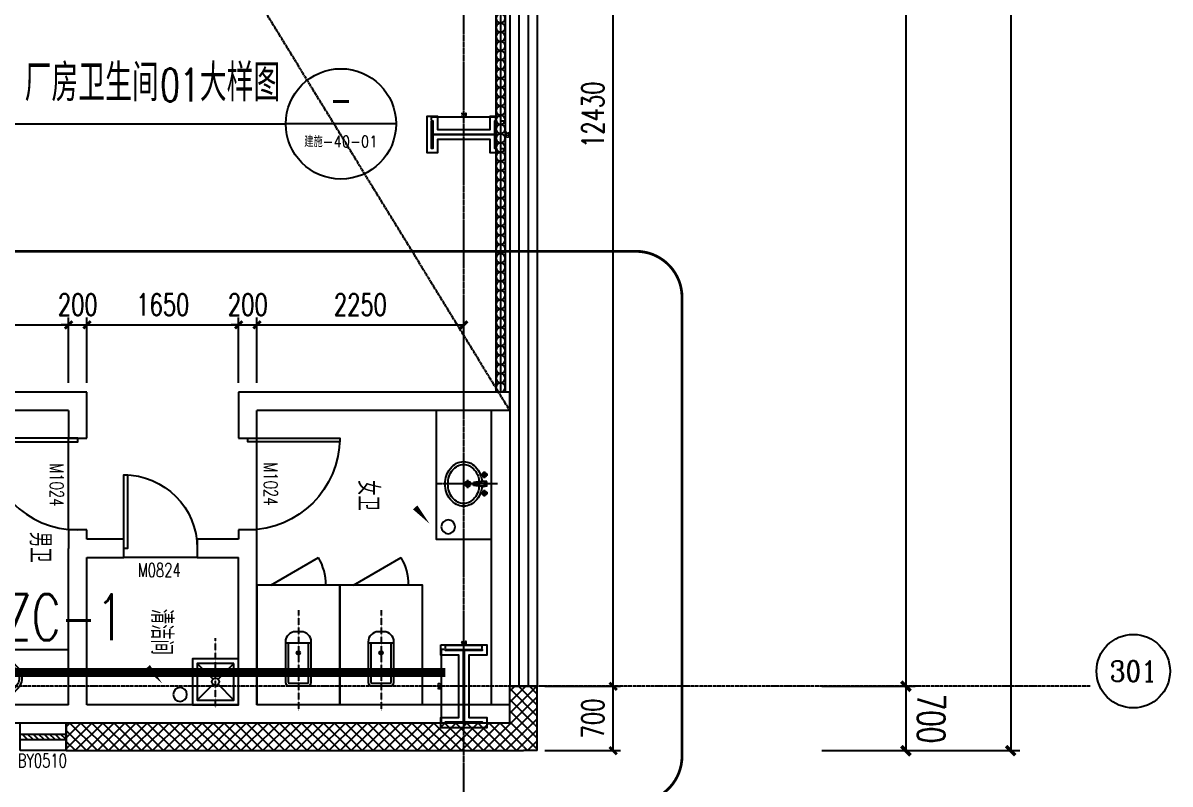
# Model space of a CAD drawing. Extents: x -954573 to 446329, y 489853 to 1226784.
# Drawn here: x -133650 to -121170, y 547857 to 556133 of the extents above; entities that cross this region are included whole.
import ezdxf
from ezdxf.enums import TextEntityAlignment as Align

# ---------------------------------------------------------------- set-up
doc = ezdxf.new("R2010")
doc.units = 0
doc.header["$LTSCALE"] = 10
doc.header["$MEASUREMENT"] = 0
for name, pattern in [('10平面$0$10平面$1$DOTE', [2.42, 2, -0.2, 0.02, -0.2]), ('10平面$0$CENTER', [2, 1.25, -0.25, 0.25, -0.25]), ('10平面$0$DOTE', [2.42, 2, -0.2, 0.02, -0.2]), ('10平面$1$DASH', [0.35, 0.25, -0.1])]:
    doc.linetypes.add(name, pattern=pattern)
doc.layers.get('Defpoints').update_dxf_attribs({"color": 210})
for name, color, linetype in [('10平面$0$10平面$1$A-AXIS-DOTE', 8, '10平面$0$10平面$1$DOTE'), ('10平面$0$A-AXIS-D', 8, 'Continuous'), ('10平面$0$A-AXIS-DOTE', 8, '10平面$0$DOTE'), ('10平面$0$A-AXIS-DP', 8, 'Continuous'), ('10平面$0$A-AXIS-SYMB', 8, 'Continuous'), ('10平面$0$A-HATCH-2', 8, 'Continuous'), ('10平面$0$A-HRAIL', 8, 'Continuous'), ('10平面$0$A-LIN-V', 8, 'Continuous'), ('10平面$0$A-TEXT', 8, 'Continuous'), ('10平面$0$A-WC', 8, 'Continuous'), ('10平面$0$A-WINDOW', 8, 'Continuous'), ('10平面$0$AS-COLN', 8, 'Continuous'), ('10平面$0$AS-WALL', 8, 'Continuous'), ('10平面$0$CURTWALL', 8, 'Continuous'), ('10平面$0$DIM_ELEV', 3, 'Continuous'), ('10平面$0$DIM_SYMB', 8, 'Continuous'), ('10平面$0$PUB_HATCH', 8, 'Continuous'), ('10平面$0$PUB_TEXT', 8, 'Continuous'), ('10平面$0$建-窗', 8, 'Continuous'), ('10平面$0$建-门', 8, 'Continuous'), ('10平面$0$建-门窗编号', 8, 'Continuous'), ('A-LIN-V', 9, 'Continuous')]:
    doc.layers.add(name, color=color, linetype=linetype)
doc.layers.add('10平面$0$THIN', color=7, linetype='Continuous', lineweight=0)
doc.layers.add('10平面$0$柱间支撑', color=6, linetype='10平面$0$CENTER', lineweight=0)
doc.styles.add('10平面$0$_TCH_AXIS', font='COMPLEX', dxfattribs={"bigfont": 'GBCBIG'})
doc.styles.add('10平面$0$_TCH_DIM', font='SIMPLEX', dxfattribs={"bigfont": 'GBCBIG'})
doc.styles.add('10平面$0$_TCH_DIM_T3', font='SIMPLEX', dxfattribs={"width": 0.705882, "bigfont": 'GBCBIG'})
doc.styles.add('10平面$0$_TCH_WINDOW', font='SIMPLEX', dxfattribs={"height": 3.5, "bigfont": 'GBCBIG'})
doc.styles.add('10平面$0$A-DIM_T3', font='SIMPLEX', dxfattribs={"width": 0.705882, "bigfont": 'GBCBIG'})
doc.styles.add('10平面$0$A-WIN-LABEL', font='SIMPLEX', dxfattribs={"bigfont": 'GBCBIG'})
doc.styles.add('10平面$0$TSSD_Rein', font='tj-romans1.shx', dxfattribs={"width": 0.7, "bigfont": 'tj-hztxt.shx'})
doc.dimstyles.new('10平面$0$_TCH_ARCH&&10', dxfattribs={"dimtxt": 29.75, "dimasz": 10, "dimexe": 10, "dimexo": 10, "dimgap": 12.625, "dimtad": 1, "dimdec": 0, "dimzin": 0, "dimdsep": 46, "dimtxsty": '10平面$0$_TCH_DIM_T3', "dimblk": '10平面$0$_ArchTick', "dimcen": 0.09, "dimclrt": 7, "dimazin": 2, "dimtfac": 1, "dimtdec": 0, "dimtix": 1, "dimtmove": 2, "dimatfit": 3, "dimfxl": 0, "dimtolj": 1, "dimtzin": 0, "dimarcsym": 0})
doc.dimstyles.new('10平面$0$_TCH_ARCH&&100', dxfattribs={"dimtxt": 297.5, "dimasz": 100, "dimexe": 100, "dimexo": 100, "dimgap": 126.25, "dimtad": 1, "dimdec": 0, "dimzin": 0, "dimdsep": 46, "dimtxsty": '10平面$0$_TCH_DIM_T3', "dimblk": '10平面$0$_ArchTick', "dimcen": 0.09, "dimclrt": 7, "dimazin": 2, "dimtfac": 1, "dimtdec": 0, "dimtix": 1, "dimtmove": 2, "dimatfit": 3, "dimfxl": 0, "dimtolj": 1, "dimtzin": 0, "dimarcsym": 0})
doc.dimstyles.new('10平面$0$_TCH_ARCH&&80', dxfattribs={"dimtxt": 238, "dimasz": 80, "dimexe": 80, "dimexo": 80, "dimgap": 101, "dimtad": 1, "dimdec": 0, "dimzin": 0, "dimdsep": 46, "dimtxsty": '10平面$0$_TCH_DIM_T3', "dimblk": '10平面$0$_ArchTick', "dimcen": 0.09, "dimclrt": 7, "dimazin": 2, "dimtfac": 1, "dimtdec": 0, "dimtix": 1, "dimtmove": 2, "dimatfit": 3, "dimfxl": 0, "dimtolj": 1, "dimtzin": 0, "dimarcsym": 0})
doc.dimstyles.new('10平面$0$A-DIM&&100', dxfattribs={"dimtxt": 297.5, "dimasz": 100, "dimexe": 100, "dimexo": 100, "dimgap": 126.25, "dimtad": 1, "dimdec": 0, "dimzin": 0, "dimdsep": 46, "dimtxsty": '10平面$0$A-DIM_T3', "dimblk": '10平面$0$_ArchTick', "dimcen": 0.09, "dimclrt": 7, "dimazin": 2, "dimtfac": 1, "dimtdec": 0, "dimtix": 1, "dimtmove": 2, "dimatfit": 3, "dimfxl": 0, "dimtolj": 1, "dimtzin": 0, "dimarcsym": 0})
pattern_1 = [(45, (60, 0), (-60.000061, 60.000061), []), (135, (60, 0), (-60.000061, -60.000061), [])]

# ---------------------------------------------------------------- blocks, each defined once
blk = doc.blocks.new('10平面$0$_ArchTick')
at = {"color": 0, "linetype": 'ByBlock', "const_width": 0.4}
blk.add_lwpolyline([(-0.5, -0.5), (0.5, 0.5)], dxfattribs=at)
blk = doc.blocks.new('*D3008')
at = {"layer": '10平面$0$A-AXIS-D', "color": 0, "lineweight": -2}
for p, q in [((95776, -237950), (96792, -237950)), ((96692, -237950), (96692, -255900)), ((95776, -255900), (96792, -255900))]:
    blk.add_line(p, q, dxfattribs=at)
at = {"layer": 'Defpoints', "color": 0}
for p in [(95676, -237950), (95676, -255900), (96692, -255900)]:
    blk.add_point(p, dxfattribs=at)
at = {"layer": '10平面$0$A-AXIS-D', "color": 0, "lineweight": -2, "xscale": 100, "yscale": 100, "zscale": 100}
for p, rotation in [((96692, -237950), 90), ((96692, -255900), 270)]:
    blk.add_blockref('10平面$0$_ArchTick', p, dxfattribs=dict(at, rotation=rotation))
at = {"layer": '10平面$0$A-AXIS-D', "color": 7, "insert": (96967, -246925), "char_height": 297.5, "attachment_point": 5, "rotation": 270, "style": '10平面$0$A-DIM_T3'}
blk.add_mtext('\\A1;17950', dxfattribs=at)
blk = doc.blocks.new('*D3009')
at = {"layer": '10平面$0$A-AXIS-D', "color": 0, "lineweight": -2}
for p, q in [((95776, -255900), (96792, -255900)), ((96692, -255900), (96692, -256600)), ((95776, -256600), (96792, -256600))]:
    blk.add_line(p, q, dxfattribs=at)
at = {"layer": 'Defpoints', "color": 0}
for p in [(95676, -255900), (95676, -256600), (96692, -256600)]:
    blk.add_point(p, dxfattribs=at)
at = {"layer": '10平面$0$A-AXIS-D', "color": 0, "lineweight": -2, "xscale": 100, "yscale": 100, "zscale": 100}
for p, rotation in [((96692, -255900), 90), ((96692, -256600), 270)]:
    blk.add_blockref('10平面$0$_ArchTick', p, dxfattribs=dict(at, rotation=rotation))
at = {"layer": '10平面$0$A-AXIS-D', "color": 7, "insert": (96967, -256250), "char_height": 297.5, "attachment_point": 5, "rotation": 270, "style": '10平面$0$A-DIM_T3'}
blk.add_mtext('\\A1;700', dxfattribs=at)
blk = doc.blocks.new('*D3084')
at = {"layer": '10平面$0$A-AXIS-D', "color": 0, "lineweight": -2}
for p, q in [((96036, -183400), (97932, -183400)), ((97832, -183400), (97832, -256600)), ((96036, -256600), (97932, -256600))]:
    blk.add_line(p, q, dxfattribs=at)
at = {"layer": 'Defpoints', "color": 0}
for p in [(95936, -183400), (95936, -256600), (97832, -256600)]:
    blk.add_point(p, dxfattribs=at)
at = {"layer": '10平面$0$A-AXIS-D', "color": 0, "lineweight": -2, "xscale": 100, "yscale": 100, "zscale": 100}
for p, rotation in [((97832, -183400), 90), ((97832, -256600), 270)]:
    blk.add_blockref('10平面$0$_ArchTick', p, dxfattribs=dict(at, rotation=rotation))
at = {"layer": '10平面$0$A-AXIS-D', "color": 7, "insert": (98107, -220000), "char_height": 297.5, "attachment_point": 5, "rotation": 270, "style": '10平面$0$_TCH_DIM_T3'}
blk.add_mtext('\\A1;73200', dxfattribs=at)
blk = doc.blocks.new('10平面$0$清洁间')
at = {"layer": '10平面$0$A-AXIS-DOTE', "linetype": '10平面$1$DASH'}
blk.add_lwpolyline([(2044571, 1694020), (2045331, 1694020)], dxfattribs=at)
at = {"layer": '10平面$0$A-WC'}
for points in [[(2045106, 1693770), (2045106, 1694270), (2044606, 1694270), (2044606, 1693770)], [(2045056, 1693820), (2045056, 1694220), (2044656, 1694220), (2044656, 1693820)]]:
    blk.add_lwpolyline(points, close=True, dxfattribs=at)
for points in [[(2044828, 1694048), (2044656, 1694220)], [(2044884, 1694048), (2045056, 1694220)], [(2044656, 1693820), (2044828, 1693991)], [(2045056, 1693820), (2044884, 1693991)]]:
    blk.add_lwpolyline(points, dxfattribs=at)
blk.add_circle((2044856, 1694020), 40, dxfattribs=at)
blk = doc.blocks.new('10平面$0$厕卫')
at = {"layer": '10平面$0$A-AXIS-DOTE', "linetype": '10平面$1$DASH'}
blk.add_line((50, -823), (50, 272), dxfattribs=at)
at = {"layer": '10平面$0$A-WC'}
for p, q in [((-60, -40), (-60, -470)), ((150, -30), (-50, -30)), ((160, -470), (160, -40)), ((190, -470), (-90, -470)), ((350, -1097), (-170, -1397))]:
    blk.add_line(p, q, dxfattribs=at)
blk.add_lwpolyline([(-400, 203), (-400, -1097), (500, -1097), (500, 203)], close=True, dxfattribs=at)
blk.add_lwpolyline([(190, -40, 0.414214), (150, 0), (-50, 0, 0.414214), (-90, -40), (-90, -480, 0.414214), (20, -590), (80, -590, 0.414214), (190, -480)], format="xyb", close=True, dxfattribs=at)
blk.add_circle((50, -359), 20, dxfattribs=at)
for centre, radius, start, end in [((-50, -40), 10, 90, 180), ((150, -40), 10, 0, 90), ((350, -1097), 600, 180, 209.9999)]:
    blk.add_arc(centre, radius, start, end, dxfattribs=at)
for p in [(50, 0), (50, -359)]:
    blk.add_point(p, dxfattribs=at)
blk = doc.blocks.new('10平面$0$$lvtry$00000224')
at = {"color": 0}
for p, q in [((-363, 0), (-363, -300)), ((-338, 0), (-363, 0)), ((-338, 0), (-338, -300)), ((337, 0), (337, -300)), ((362, 0), (337, 0)), ((362, 0), (362, -300)), ((-338, -300), (-363, -300)), ((362, -300), (337, -300))]:
    blk.add_line(p, q, dxfattribs=at)
at = {"color": 0, "elevation": 0}
blk.add_lwpolyline([(-205, -131), (-205, 0), (205, 0), (205, -131, 0.268068), (51, -263, -0.317765), (0, -300, -0.317765), (-51, -263, 0.268068)], format="xyb", close=True, dxfattribs=at)
at = {"color": 0}
blk.add_circle((0, -182, 0), 20, dxfattribs=at)
for centre, radius, start, end in [((-152, -115, 0), 10, 114.1084, 248.1394), ((5, -466, 0), 395, 66.6675, 114.1084), ((-243, -341, 0), 233, 19.2639, 68.1394), ((243, -341, 0), 233, 110.4941, 160.7361), ((158, -113, 0), 10, 290.4941, 66.6675), ((0, -256, 0), 24, 199.2639, 269.4998), ((0, -256, 0), 24, 270.5002, 340.7361)]:
    blk.add_arc(centre, radius, start, end, dxfattribs=at)
blk.add_point((0, -182, 0), dxfattribs=at)
at = {"layer": '10平面$0$A-AXIS-DOTE'}
blk.add_lwpolyline([(0, 153), (0, -367)], dxfattribs=at)
blk = doc.blocks.new('10平面$0$小便器')
at = {"layer": '10平面$0$A-WC', "xscale": -1, "rotation": 89.99999999999999}
blk.add_blockref('10平面$0$$lvtry$00000224', (2044606, 1695654), dxfattribs=at)
blk = doc.blocks.new('10平面$0$45345')
at = {"layer": '10平面$0$A-WC'}
h = blk.add_hatch(dxfattribs=at)
h.set_pattern_fill('ANSI31', color=256, scale=10)
h.set_pattern_definition([(30, (40598742844.535, 3385776346.45), (-7.9375, 13.74815), [])])
edge = h.paths.add_edge_path()
edge.add_arc((40598742441.347763, 3385774511.717568), 50, 0, 360)
blk.add_circle((40598742441.347763, 3385774511.717568), 50, dxfattribs=at)
blk = doc.blocks.new('10平面$0$343243')
at = {"layer": '10平面$0$10平面$1$A-AXIS-DOTE'}
blk.add_lwpolyline([(-137039, 783550), (-137039, 784210)], dxfattribs=at)
at = {"layer": '10平面$0$A-WC'}
for p, q in [((-137084, 783875), (-136994, 783875)), ((-137039, 783830), (-137039, 783920)), ((-137071, 783707), (-137056, 783814)), ((-137064, 783668), (-137056, 783814)), ((-137056, 783814), (-137022, 783814)), ((-137056, 783804), (-137022, 783804)), ((-137014, 783668), (-137022, 783814)), ((-137008, 783707), (-137022, 783814)), ((-137176, 783694), (-137103, 783694)), ((-137139, 783657), (-137139, 783731)), ((-137064, 783668), (-137071, 783707)), ((-137064, 783668), (-137014, 783668)), ((-137063, 783687), (-137015, 783687)), ((-137014, 783668), (-137008, 783707)), ((-136976, 783694), (-136903, 783694)), ((-136939, 783657), (-136939, 783731))]:
    blk.add_line(p, q, dxfattribs=at)
for points in [[(-137069, 783721, -0.055034), (-137132, 783735, -0.088849), (-137208, 783776, -0.104988), (-137263, 783843, -0.12017), (-137282, 783920, -0.12017), (-137263, 783997, -0.104988), (-137208, 784064, -0.088849), (-137132, 784105, -0.080052), (-137039, 784120, -0.080052)], [(-137039, 784120, -0.080052), (-136946, 784105, -0.088849), (-136870, 784064, -0.104988), (-136815, 783997, -0.12017), (-136796, 783920, -0.12017), (-136815, 783843, -0.104988), (-136870, 783776, -0.088849), (-136946, 783735, -0.055034), (-137010, 783721, -0.080052)], [(-137065, 783751, -0.056066), (-137123, 783763, -0.088849), (-137190, 783800, -0.104988), (-137237, 783857, -0.12017), (-137252, 783920, -0.12017), (-137237, 783983, -0.104988), (-137190, 784040, -0.088849), (-137123, 784077, -0.080052), (-137039, 784090, -0.080052)], [(-137039, 784090, -0.080052), (-136956, 784077, -0.088849), (-136889, 784040, -0.104988), (-136842, 783983, -0.12017), (-136826, 783920, -0.12017), (-136842, 783857, -0.104988), (-136889, 783800, -0.088849), (-136956, 783763, -0.056066), (-137014, 783751, -0.080052)]]:
    blk.add_lwpolyline(points, format="xyb", dxfattribs=at)
for centre, radius in [((-137039, 783875), 30), ((-137039, 783875), 20), ((-137139, 783694), 25), ((-137139, 783694), 15), ((-136939, 783694), 25), ((-136939, 783694), 15)]:
    blk.add_circle(centre, radius, dxfattribs=at)
for centre, start, end in [((-137040, 783695), 80.5252, 279.4748), ((-137038, 783695), 260.5252, 99.4748)]:
    blk.add_arc(centre, 7.19, start, end, dxfattribs=at)
blk = doc.blocks.new('*U3202')
at = {"color": 0}
blk.add_lwpolyline([(500, 0), (500, 1000), (460, 1000), (460, 0)], close=True, dxfattribs=at)
blk.add_arc((500, 0), 1000, 90, 180, dxfattribs=at)
blk = doc.blocks.new('*U3201')
at = {"color": 0, "xscale": 0.001, "yscale": 0.001, "zscale": 0.001}
blk.add_blockref('*U3202', (0, 0), dxfattribs=at)
blk = doc.blocks.new('*U3204')
at = {"color": 0}
blk.add_lwpolyline([(400, 0), (400, 800), (360, 800), (360, 0)], close=True, dxfattribs=at)
blk.add_arc((400, 0), 800, 90, 180, dxfattribs=at)
blk = doc.blocks.new('*U3203')
at = {"color": 0, "xscale": 0.00125, "yscale": 0.00125, "zscale": 0.00125}
blk.add_blockref('*U3204', (0, 0), dxfattribs=at)
blk = doc.blocks.new('10平面$0$G$CA7A27C8F')
at = {"layer": '10平面$0$A-AXIS-DOTE'}
blk.add_lwpolyline([(2222, -4363), (1702, -4363)], dxfattribs=at)
at = {"layer": '10平面$0$A-AXIS-SYMB'}
for points in [[(-426, 1047, 0, 0, 0), (104, 1517, 0, 64, 0), (-76, 1358, 0, 0, 0)], [(1310, -1863, 0, 0, 0), (1840, -1393, 0, 64, 0), (1660, -1552, 0, 0, 0)], [(364, -3083, 0, 0, 0), (980, -3473, 0, 64, 0), (777, -3344, 0, 0, 0)]]:
    blk.add_lwpolyline(points, format="xyseb", dxfattribs=at)
at = {"layer": '10平面$0$A-LIN-V'}
blk.add_line((2070, 2187), (-1130, 2187), dxfattribs=at)
at = {"layer": '10平面$0$A-WC'}
for p, q in [((1470, -3913), (1470, -2413)), ((2070, -4700), (1770, -4700)), ((1770, -4700), (1770, -4725)), ((2070, -4725), (1770, -4725)), ((2070, -4700), (2070, -4725))]:
    blk.add_line(p, q, dxfattribs=at)
blk.add_lwpolyline([(-1130, 1587), (270, 1587), (270, 2187), (270, 2187)], dxfattribs=at)
at = {"layer": '10平面$0$A-WC', "elevation": 0}
blk.add_lwpolyline([(1939, -4568), (2070, -4568), (2070, -4158), (1939, -4158, -0.268068), (1806, -4312, 0.317765), (1770, -4363, 0.317765), (1806, -4414, -0.268068)], format="xyb", close=True, dxfattribs=at)
at = {"layer": '10平面$0$A-WC'}
blk.add_circle((1888, -4363, 0), 20, dxfattribs=at)
for centre, radius, start, end in [((1729, -4120, 0), 233, 289.2639, 339.5059), ((1957, -4205, 0), 10, 23.3325, 159.5059), ((1603, -4358, 0), 395, 335.8916, 23.3325), ((1814, -4363, 0), 24, 109.2639, 179.4998), ((1814, -4363, 0), 24, 180.5002, 250.7361), ((1729, -4606, 0), 233, 21.8606, 70.7361), ((1955, -4515, 0), 10, 201.8606, 335.8916)]:
    blk.add_arc(centre, radius, start, end, dxfattribs=at)
blk.add_point((1888, -4363, 0), dxfattribs=at)
at = {"layer": '10平面$0$AS-WALL'}
for p, q in [((-1330, 2387), (-1330, -563)), ((-1130, 2387), (-1330, 2387)), ((-1130, 2387), (-1130, -363)), ((2070, 2387), (2070, -363)), ((2270, 2387), (2070, 2387)), ((2270, 2387), (2270, -463)), ((-830, -363), (-1130, -363)), ((-830, -563), (-830, -363)), ((370, -363), (170, -363)), ((170, -363), (170, -563)), ((2070, -363), (370, -363)), ((2270, -463), (2270, -2313)), ((-1330, -563), (-830, -563)), ((170, -563), (270, -563)), ((270, -563), (270, -1013)), ((470, -1013), (470, -563)), ((2070, -563), (470, -563)), ((2070, -563), (2070, -2213)), ((270, -1013), (470, -1013)), ((470, -1813), (270, -1813)), ((270, -1813), (270, -2213)), ((470, -2213), (470, -1813)), ((-1330, -2213), (-1330, -3963)), ((-830, -2213), (-1330, -2213)), ((-830, -2413), (-830, -2213)), ((270, -2213), (170, -2213)), ((170, -2213), (170, -2413)), ((2070, -2213), (470, -2213)), ((2270, -2313), (2270, -3963)), ((-1130, -2413), (-1130, -3913)), ((-1130, -2413), (-830, -2413)), ((170, -2413), (370, -2413)), ((2070, -2413), (370, -2413)), ((2070, -2413), (2070, -3913)), ((-1330, -3963), (-1330, -7213)), ((370, -3913), (-1130, -3913)), ((370, -4013), (370, -3913)), ((2070, -3913), (1470, -3913)), ((1470, -4013), (1470, -3913)), ((2270, -3963), (2270, -7213)), ((370, -4013), (-1130, -4013)), ((-1130, -4013), (-1130, -7013)), ((2070, -4013), (1470, -4013)), ((2070, -4013), (2070, -7013)), ((2070, -7013), (-1130, -7013)), ((2270, -7213), (-1330, -7213))]:
    blk.add_line(p, q, dxfattribs=at)
at = {"layer": '10平面$0$建-门'}
for p, q in [((170, -363), (-830, -363)), ((470, -1013), (470, -1813)), ((170, -2413), (-830, -2413))]:
    blk.add_line(p, q, dxfattribs=at)
for name, p, rotation in [('10平面$0$厕卫', (1866, 1037), 270), ('10平面$0$厕卫', (1866, 137), 270), ('10平面$0$厕卫', (-928, -4513), 90), ('10平面$0$小便器', (2046676, 1690591), 180), ('10平面$0$厕卫', (-928, -5413), 90), ('10平面$0$小便器', (2046676, 1689891), 180), ('10平面$0$厕卫', (-928, -6313), 90), ('10平面$0$小便器', (2046676, 1689191), 180)]:
    blk.add_blockref(name, p, dxfattribs=dict(rotation=rotation))
at = {"layer": '10平面$0$A-HRAIL', "rotation": 180}
blk.add_blockref('10平面$0$清洁间', (2046676, 1693207), dxfattribs=at)
at = {"layer": '10平面$0$A-LIN-V', "xscale": -1.5, "yscale": 1.5, "zscale": 1.5}
for p in [(60898113797, -5078660050), (60898115621, -5078662967), (60898115232, -5078665548)]:
    blk.add_blockref('10平面$0$45345', p, dxfattribs=at)
at = {"layer": '10平面$0$A-WINDOW'}
for p, rotation in [((-137370, 785805), 180), ((785700, 133876), 90)]:
    blk.add_blockref('10平面$0$343243', p, dxfattribs=dict(at, rotation=rotation))
at = {"layer": '10平面$0$建-门'}
ref = blk.add_blockref('*U3201', (-330, -463), dxfattribs=dict(at, xscale=1000, yscale=-1000, zscale=199.9999999999999, rotation=180.0000000000208))
ref.add_attrib('A', 'M1024', (-564, -287), dxfattribs={"layer": '10平面$0$建-门窗编号', "height": 148.8, "style": '10平面$0$A-WIN-LABEL', "width": 0.705882})
ref = blk.add_blockref('*U3203', (370, -1413), dxfattribs=dict(at, xscale=800, yscale=-800, zscale=199.9999999999998, rotation=270))
ref.add_attrib('A', 'M0824', (681, -1660), dxfattribs={"layer": '10平面$0$建-门窗编号', "height": 148.8, "rotation": 90, "style": '10平面$0$A-WIN-LABEL', "width": 0.705882})
ref = blk.add_blockref('*U3201', (-330, -2313), dxfattribs=dict(at, xscale=1000, yscale=1000, zscale=200, rotation=180.0000000000208))
ref.add_attrib('A', 'M1024', (-554, -2617), dxfattribs={"layer": '10平面$0$建-门窗编号', "height": 148.8, "style": '10平面$0$A-WIN-LABEL', "width": 0.705882})
at = {"layer": '10平面$0$A-TEXT', "style": '10平面$0$_TCH_WINDOW'}
for s, p in [('女卫', (-372, 733)), ('清洁间', (1028, -1515)), ('男卫', (191, -2836))]:
    blk.add_text(s, height=231.5, dxfattribs=at).set_placement(p)
blk = doc.blocks.new('*D3408')
at = {"layer": '10平面$0$A-AXIS-DP', "color": 0, "lineweight": -2}
for p, q in [((-165054, 621030), (-165054, 621079)), ((-165054, 621069), (-164654, 621069)), ((-164654, 621030), (-164654, 621079))]:
    blk.add_line(p, q, dxfattribs=at)
at = {"layer": 'Defpoints', "color": 0}
for p in [(-165054, 621020), (-164654, 621069), (-164654, 621020)]:
    blk.add_point(p, dxfattribs=at)
at = {"layer": '10平面$0$A-AXIS-DP', "color": 0, "lineweight": -2, "xscale": 10, "yscale": 10, "zscale": 10, "rotation": 180}
blk.add_blockref('10平面$0$_ArchTick', (-165054, 621069), dxfattribs=at)
at = {"layer": '10平面$0$A-AXIS-DP', "color": 0, "lineweight": -2, "xscale": 10, "yscale": 10, "zscale": 10}
blk.add_blockref('10平面$0$_ArchTick', (-164654, 621069), dxfattribs=at)
at = {"layer": '10平面$0$A-AXIS-DP', "color": 7, "insert": (-164854, 621096), "char_height": 29.8, "attachment_point": 5, "style": '10平面$0$_TCH_DIM_T3'}
blk.add_mtext('\\A1;400', dxfattribs=at)
blk = doc.blocks.new('*D3409')
at = {"layer": '10平面$0$A-AXIS-DP', "color": 0, "lineweight": -2}
for p, q in [((-165064, 621020), (-165105, 621020)), ((-165095, 620220), (-165095, 621020)), ((-165064, 620220), (-165105, 620220))]:
    blk.add_line(p, q, dxfattribs=at)
at = {"layer": 'Defpoints', "color": 0}
for p in [(-165095, 621020), (-165054, 621020), (-165054, 620220)]:
    blk.add_point(p, dxfattribs=at)
at = {"layer": '10平面$0$A-AXIS-DP', "color": 0, "lineweight": -2, "xscale": 10, "yscale": 10, "zscale": 10}
for p, rotation in [((-165095, 621020), 90), ((-165095, 620220), 270)]:
    blk.add_blockref('10平面$0$_ArchTick', p, dxfattribs=dict(at, rotation=rotation))
at = {"layer": '10平面$0$A-AXIS-DP', "color": 7, "insert": (-165123, 620620), "char_height": 29.8, "attachment_point": 5, "rotation": 90, "style": '10平面$0$_TCH_DIM_T3'}
blk.add_mtext('\\A1;800', dxfattribs=at)
blk = doc.blocks.new('*D3404')
at = {"layer": '10平面$0$A-AXIS-DP', "color": 0, "lineweight": -2}
for p, q in [((-195790, 766880), (-195790, 766929)), ((-195790, 766919), (-195490, 766919)), ((-195490, 766880), (-195490, 766929))]:
    blk.add_line(p, q, dxfattribs=at)
at = {"layer": 'Defpoints', "color": 0}
for p in [(-195490, 766919), (-195790, 766870), (-195490, 766870)]:
    blk.add_point(p, dxfattribs=at)
at = {"layer": '10平面$0$A-AXIS-DP', "color": 0, "lineweight": -2, "xscale": 10, "yscale": 10, "zscale": 10, "rotation": 180}
blk.add_blockref('10平面$0$_ArchTick', (-195790, 766919), dxfattribs=at)
at = {"layer": '10平面$0$A-AXIS-DP', "color": 0, "lineweight": -2, "xscale": 10, "yscale": 10, "zscale": 10}
blk.add_blockref('10平面$0$_ArchTick', (-195490, 766919), dxfattribs=at)
at = {"layer": '10平面$0$A-AXIS-DP', "color": 7, "insert": (-195640, 766946), "char_height": 29.8, "attachment_point": 5, "style": '10平面$0$_TCH_DIM_T3'}
blk.add_mtext('\\A1;300', dxfattribs=at)
blk = doc.blocks.new('*D3405')
at = {"layer": '10平面$0$A-AXIS-DP', "color": 0, "lineweight": -2}
for p, q in [((-195800, 766820), (-195841, 766820)), ((-195831, 766120), (-195831, 766820)), ((-195800, 766120), (-195841, 766120))]:
    blk.add_line(p, q, dxfattribs=at)
at = {"layer": 'Defpoints', "color": 0}
for p in [(-195831, 766820), (-195790, 766820), (-195790, 766120)]:
    blk.add_point(p, dxfattribs=at)
at = {"layer": '10平面$0$A-AXIS-DP', "color": 0, "lineweight": -2, "xscale": 10, "yscale": 10, "zscale": 10}
for p, rotation in [((-195831, 766820), 90), ((-195831, 766120), 270)]:
    blk.add_blockref('10平面$0$_ArchTick', p, dxfattribs=dict(at, rotation=rotation))
at = {"layer": '10平面$0$A-AXIS-DP', "color": 7, "insert": (-195859, 766470), "char_height": 29.8, "attachment_point": 5, "rotation": 90, "style": '10平面$0$_TCH_DIM_T3'}
blk.add_mtext('\\A1;700', dxfattribs=at)
blk = doc.blocks.new('10平面$0$3132')
at = {"layer": '10平面$0$A-AXIS-SYMB'}
for p in [(-134367, 555036), (-129591, 555036)]:
    blk.add_line(p, (-130791, 555036), dxfattribs=at)
blk.add_circle((-130191, 555036), 600, dxfattribs=at)
at = {"layer": '10平面$0$DIM_ELEV', "linetype": '10平面$1$DASH', "const_width": 30}
blk.add_lwpolyline([(-138910, 553650), (-126980, 553650, -0.414214), (-126480, 553150), (-126480, 548160, -0.414214), (-126980, 547660), (-138910, 547660, -0.414214), (-139410, 548160), (-139410, 553150, -0.414214)], format="xyb", close=True, dxfattribs=at)
at = {"layer": '10平面$0$PUB_TEXT', "style": '10平面$0$_TCH_DIM'}
for s, p in [('厂房卫生间', (-133632, 555281)), ('大样图', (-131726, 555281))]:
    blk.add_text(s, height=405.1, dxfattribs=at).set_placement(p)
at = {"layer": '10平面$0$PUB_TEXT', "style": '10平面$0$_TCH_DIM', "width": 0.705882}
blk.add_text('01', height=357, dxfattribs=at).set_placement((-132158, 555281))
at = {"layer": '10平面$0$PUB_TEXT', "style": '10平面$0$_TCH_DIM'}
for s, height, width, p, p2 in [('-', 365, 0.777778, (-130313, 555124), (-130069, 555124)), ('建施-40-01', 120.6, 0.940298, (-130590, 554784), (-129793, 554784))]:
    blk.add_text(s, height=height, dxfattribs=dict(at, width=width)).set_placement(p, p2, align=Align.FIT)
blk = doc.blocks.new('10平面$0$23124232432')
at = {"layer": '10平面$0$柱间支撑', "const_width": 100}
blk.add_lwpolyline([(-129054, 549070), (-137654, 549070)], dxfattribs=at)
at = {"layer": '10平面$0$THIN', "style": '10平面$0$TSSD_Rein', "width": 0.7}
blk.add_text('SZC-1', height=500, dxfattribs=at).set_placement((-133354, 549270), align=Align.BOTTOM_CENTER)
blk = doc.blocks.new('10平面$0$99平面图例外参$0$$LinePat$圆环')
for points in [[(0, 150), (300, 150)], [(0, 0), (300, 0)], [(0, -150), (300, -150)]]:
    blk.add_lwpolyline(points)
at = {"color": 0}
blk.add_circle((150, 0), 150, dxfattribs=at)
blk = doc.blocks.new('10平面$0$34242343243')
at = {"layer": '10平面$0$A-HRAIL', "xscale": -0.3344569287663073, "yscale": 0.3333333333333333, "zscale": 0.3333333333333333, "rotation": 89.99999999999982}
for p in [(-128454, 556234), (-128454, 556133), (-128454, 556033), (-128454, 555933), (-128454, 555832), (-128454, 555732), (-128454, 555632), (-128454, 555531), (-128454, 555431), (-128454, 555331), (-128454, 555230), (-128454, 555130), (-128454, 555030), (-128454, 554929), (-128454, 554829), (-128454, 554729), (-128454, 554628), (-128454, 554528), (-128454, 554428), (-128454, 554327), (-128454, 554227), (-128454, 554127), (-128454, 554026), (-128454, 553926), (-128454, 553826), (-128454, 553725), (-128454, 553625), (-128454, 553525), (-128454, 553424), (-128454, 553324), (-128454, 553224), (-128454, 553123), (-128454, 553023), (-128454, 552923), (-128454, 552822), (-128454, 552722), (-128454, 552622), (-128454, 552521), (-128454, 552421), (-128454, 552321), (-128454, 552220)]:
    blk.add_blockref('10平面$0$99平面图例外参$0$$LinePat$圆环', p, dxfattribs=at)
blk = doc.blocks.new('*D3696')
at = {"layer": '10平面$0$A-AXIS-DP', "color": 0, "lineweight": -2}
for p, q in [((-137854, 552220), (-137854, 552930)), ((-133154, 552220), (-133154, 552930)), ((-137854, 552850), (-133154, 552850))]:
    blk.add_line(p, q, dxfattribs=at)
at = {"layer": 'Defpoints', "color": 0}
for p in [(-133154, 552850), (-137854, 552140), (-133154, 552140)]:
    blk.add_point(p, dxfattribs=at)
at = {"layer": '10平面$0$A-AXIS-DP', "color": 0, "lineweight": -2, "xscale": 80, "yscale": 80, "zscale": 80, "rotation": 180}
blk.add_blockref('10平面$0$_ArchTick', (-137854, 552850), dxfattribs=at)
at = {"layer": '10平面$0$A-AXIS-DP', "color": 0, "lineweight": -2, "xscale": 80, "yscale": 80, "zscale": 80}
blk.add_blockref('10平面$0$_ArchTick', (-133154, 552850), dxfattribs=at)
at = {"layer": '10平面$0$A-AXIS-DP', "color": 7, "insert": (-135504, 553070), "char_height": 238, "attachment_point": 5, "style": '10平面$0$_TCH_DIM_T3'}
blk.add_mtext('\\A1;4700', dxfattribs=at)
blk = doc.blocks.new('*D3697')
at = {"layer": '10平面$0$A-AXIS-DP', "color": 0, "lineweight": -2}
for p, q in [((-133154, 552220), (-133154, 552930)), ((-132954, 552220), (-132954, 552930)), ((-133154, 552850), (-133234, 552850)), ((-133154, 552850), (-132954, 552850)), ((-132954, 552850), (-132874, 552850))]:
    blk.add_line(p, q, dxfattribs=at)
at = {"layer": 'Defpoints', "color": 0}
for p in [(-132954, 552850), (-133154, 552140), (-132954, 552140)]:
    blk.add_point(p, dxfattribs=at)
at = {"layer": '10平面$0$A-AXIS-DP', "color": 0, "lineweight": -2, "xscale": 80, "yscale": 80, "zscale": 80}
blk.add_blockref('10平面$0$_ArchTick', (-133154, 552850), dxfattribs=at)
at = {"layer": '10平面$0$A-AXIS-DP', "color": 0, "lineweight": -2, "xscale": 80, "yscale": 80, "zscale": 80, "rotation": 180}
blk.add_blockref('10平面$0$_ArchTick', (-132954, 552850), dxfattribs=at)
at = {"layer": '10平面$0$A-AXIS-DP', "color": 7, "insert": (-133054, 553070), "char_height": 238, "attachment_point": 5, "style": '10平面$0$_TCH_DIM_T3'}
blk.add_mtext('\\A1;200', dxfattribs=at)
blk = doc.blocks.new('*D3698')
at = {"layer": '10平面$0$A-AXIS-DP', "color": 0, "lineweight": -2}
for p, q in [((-132954, 552220), (-132954, 552930)), ((-131304, 552220), (-131304, 552930)), ((-132954, 552850), (-131304, 552850))]:
    blk.add_line(p, q, dxfattribs=at)
at = {"layer": 'Defpoints', "color": 0}
for p in [(-131304, 552850), (-132954, 552140), (-131304, 552140)]:
    blk.add_point(p, dxfattribs=at)
at = {"layer": '10平面$0$A-AXIS-DP', "color": 0, "lineweight": -2, "xscale": 80, "yscale": 80, "zscale": 80, "rotation": 180}
blk.add_blockref('10平面$0$_ArchTick', (-132954, 552850), dxfattribs=at)
at = {"layer": '10平面$0$A-AXIS-DP', "color": 0, "lineweight": -2, "xscale": 80, "yscale": 80, "zscale": 80}
blk.add_blockref('10平面$0$_ArchTick', (-131304, 552850), dxfattribs=at)
at = {"layer": '10平面$0$A-AXIS-DP', "color": 7, "insert": (-132129, 553070), "char_height": 238, "attachment_point": 5, "style": '10平面$0$_TCH_DIM_T3'}
blk.add_mtext('\\A1;1650', dxfattribs=at)
blk = doc.blocks.new('*D3699')
at = {"layer": '10平面$0$A-AXIS-DP', "color": 0, "lineweight": -2}
for p, q in [((-131304, 552220), (-131304, 552930)), ((-131104, 552220), (-131104, 552930)), ((-131304, 552850), (-131384, 552850)), ((-131304, 552850), (-131104, 552850)), ((-131104, 552850), (-131024, 552850))]:
    blk.add_line(p, q, dxfattribs=at)
at = {"layer": 'Defpoints', "color": 0}
for p in [(-131104, 552850), (-131304, 552140), (-131104, 552140)]:
    blk.add_point(p, dxfattribs=at)
at = {"layer": '10平面$0$A-AXIS-DP', "color": 0, "lineweight": -2, "xscale": 80, "yscale": 80, "zscale": 80}
blk.add_blockref('10平面$0$_ArchTick', (-131304, 552850), dxfattribs=at)
at = {"layer": '10平面$0$A-AXIS-DP', "color": 0, "lineweight": -2, "xscale": 80, "yscale": 80, "zscale": 80, "rotation": 180}
blk.add_blockref('10平面$0$_ArchTick', (-131104, 552850), dxfattribs=at)
at = {"layer": '10平面$0$A-AXIS-DP', "color": 7, "insert": (-131204, 553070), "char_height": 238, "attachment_point": 5, "style": '10平面$0$_TCH_DIM_T3'}
blk.add_mtext('\\A1;200', dxfattribs=at)
blk = doc.blocks.new('*D3700')
at = {"layer": '10平面$0$A-AXIS-DP', "color": 0, "lineweight": -2}
for p, q in [((-131104, 552220), (-131104, 552930)), ((-128854, 552220), (-128854, 552930)), ((-131104, 552850), (-128854, 552850))]:
    blk.add_line(p, q, dxfattribs=at)
at = {"layer": 'Defpoints', "color": 0}
for p in [(-128854, 552850), (-131104, 552140), (-128854, 552140)]:
    blk.add_point(p, dxfattribs=at)
at = {"layer": '10平面$0$A-AXIS-DP', "color": 0, "lineweight": -2, "xscale": 80, "yscale": 80, "zscale": 80, "rotation": 180}
blk.add_blockref('10平面$0$_ArchTick', (-131104, 552850), dxfattribs=at)
at = {"layer": '10平面$0$A-AXIS-DP', "color": 0, "lineweight": -2, "xscale": 80, "yscale": 80, "zscale": 80}
blk.add_blockref('10平面$0$_ArchTick', (-128854, 552850), dxfattribs=at)
at = {"layer": '10平面$0$A-AXIS-DP', "color": 7, "insert": (-129979, 553070), "char_height": 238, "attachment_point": 5, "style": '10平面$0$_TCH_DIM_T3'}
blk.add_mtext('\\A1;2250', dxfattribs=at)
blk = doc.blocks.new('*D3800')
at = {"layer": '10平面$0$A-AXIS-DP', "color": 0, "lineweight": -2}
for p, q in [((-127974, 548920), (-127150, 548920)), ((-127230, 548220), (-127230, 548920)), ((-127974, 548220), (-127150, 548220))]:
    blk.add_line(p, q, dxfattribs=at)
at = {"layer": 'Defpoints', "color": 0}
for p in [(-128054, 548920), (-127230, 548920), (-128054, 548220)]:
    blk.add_point(p, dxfattribs=at)
at = {"layer": '10平面$0$A-AXIS-DP', "color": 0, "lineweight": -2, "xscale": 80, "yscale": 80, "zscale": 80}
for p, rotation in [((-127230, 548920), 90), ((-127230, 548220), 270)]:
    blk.add_blockref('10平面$0$_ArchTick', p, dxfattribs=dict(at, rotation=rotation))
at = {"layer": '10平面$0$A-AXIS-DP', "color": 7, "insert": (-127450, 548570), "char_height": 238, "attachment_point": 5, "rotation": 90, "style": '10平面$0$_TCH_DIM_T3'}
blk.add_mtext('\\A1;700', dxfattribs=at)
blk = doc.blocks.new('*D3801')
at = {"layer": '10平面$0$A-AXIS-DP', "color": 0, "lineweight": -2}
for p, q in [((-127974, 561350), (-127150, 561350)), ((-127230, 548920), (-127230, 561350)), ((-127974, 548920), (-127150, 548920))]:
    blk.add_line(p, q, dxfattribs=at)
at = {"layer": 'Defpoints', "color": 0}
for p in [(-128054, 561350), (-127230, 561350), (-128054, 548920)]:
    blk.add_point(p, dxfattribs=at)
at = {"layer": '10平面$0$A-AXIS-DP', "color": 0, "lineweight": -2, "xscale": 80, "yscale": 80, "zscale": 80}
for p, rotation in [((-127230, 561350), 90), ((-127230, 548920), 270)]:
    blk.add_blockref('10平面$0$_ArchTick', p, dxfattribs=dict(at, rotation=rotation))
at = {"layer": '10平面$0$A-AXIS-DP', "color": 7, "insert": (-127450, 555135), "char_height": 238, "attachment_point": 5, "rotation": 90, "style": '10平面$0$_TCH_DIM_T3'}
blk.add_mtext('\\A1;12430', dxfattribs=at)
blk = doc.blocks.new('*U3284')
at = {"color": 0}
for p, q in [((-250, 150), (250, 150)), ((250, 30), (-250, 30)), ((-250, -30), (-190, 30)), ((-190, -30), (-130, 30)), ((-130, -30), (-70, 30)), ((-70, -30), (-10, 30)), ((-10, -30), (50, 30)), ((50, -30), (110, 30)), ((110, -30), (170, 30)), ((170, -30), (230, 30)), ((250, -30), (-250, -30)), ((-250, -150), (250, -150))]:
    blk.add_line(p, q, dxfattribs=at)
for points in [[(-250, -150), (-250, 150)], [(250, -150), (250, 150)]]:
    blk.add_lwpolyline(points, dxfattribs=at)
blk = doc.blocks.new('*U3283')
at = {"color": 0, "xscale": 0.001999999996058992, "yscale": 0.003333333333333334, "zscale": 0.001999999996058992}
blk.add_blockref('*U3284', (0, 0), dxfattribs=at)
blk = doc.blocks.new('10平面$0$dote')
at = {"layer": '10平面$0$A-AXIS-D'}
blk.add_circle((99166, -255735.7), 400, dxfattribs=at)
at = {"layer": '10平面$0$A-AXIS-DOTE'}
blk.add_line((91882.2, -264080), (91882.2, 36662.3), dxfattribs=at)
at = {"layer": '10平面$0$A-AXIS-DOTE', "ltscale": 2}
blk.add_line((98696.4, -255900), (-97273.6, -255900), dxfattribs=at)
at = {"layer": '10平面$0$PUB_TEXT', "style": '10平面$0$_TCH_AXIS'}
blk.add_text('301', height=224.46, dxfattribs=at).set_placement((98909.4, -255847.9), (99422.5, -255847.9), align=Align.FIT)
at = {"layer": '10平面$0$A-AXIS-D'}
for base, p1, p2, dimstyle, picture, middle in [((97831.9, -256600.1), (95936.4, -183400), (95936.4, -256600.1), '10平面$0$_TCH_ARCH&&100', '*D3084', (98106.9, -220000)), ((96692.2, -255900), (95676.4, -237950), (95676.4, -255900), '10平面$0$A-DIM&&100', '*D3008', (96967.2, -246925)), ((96692.2, -256600.1), (95676.4, -255900), (95676.4, -256600.1), '10平面$0$A-DIM&&100', '*D3009', (96967.2, -256250))]:
    dim = blk.add_linear_dim(base=base, p1=p1, p2=p2, angle=270, dimstyle=dimstyle, override={"dimgap": 0}, dxfattribs=at)
    dim.commit()
    dim.dimension.update_dxf_attribs({"geometry": picture, "text_midpoint": middle, "dimtype": 129, "text_rotation": 270})
blk = doc.blocks.new('10平面$0$w42343243')
at = {"layer": '10平面$0$A-HATCH-2'}
blk.add_lwpolyline([(-165104.2, 621070), (-164604.2, 621070), (-164604.2, 620958), (-164800.2, 620958), (-164800.2, 620282), (-164604.2, 620282), (-164604.2, 620170), (-165104.2, 620170), (-165104.2, 620282), (-164908.2, 620282), (-164908.2, 620958), (-165104.2, 620958)], close=True, dxfattribs=at)
at = {"layer": '10平面$0$AS-COLN', "color": 3}
blk.add_lwpolyline([(-165054.2, 621020), (-164654.2, 621020), (-164654.2, 621008), (-164850.2, 621008), (-164850.2, 620232), (-164654.2, 620232), (-164654.2, 620220), (-165054.2, 620220), (-165054.2, 620232), (-164858.2, 620232), (-164858.2, 621008), (-165054.2, 621008)], close=True, dxfattribs=at)
at = {"layer": '10平面$0$A-AXIS-DP'}
for p1, p2, distance, picture, middle in [((-165054.2, 620220), (-165054.2, 621020), 41.2, '*D3409', (-165122.9, 620620)), ((-165054.2, 621020), (-164654.2, 621020), 48.8, '*D3408', (-164854.2, 621096.2))]:
    dim = blk.add_aligned_dim(p1=p1, p2=p2, distance=distance, dimstyle='10平面$0$_TCH_ARCH&&10', dxfattribs=at)
    dim.commit()
    dim.dimension.update_dxf_attribs({"geometry": picture, "text_midpoint": middle})
blk = doc.blocks.new('10平面$0$nt66')
at = {"layer": '10平面$0$A-HATCH-2'}
blk.add_lwpolyline([(-195840, 766870), (-195440, 766870), (-195440, 766758), (-195586, 766758), (-195586, 766182), (-195440, 766182), (-195440, 766070), (-195840, 766070), (-195840, 766182), (-195694, 766182), (-195694, 766758), (-195840, 766758)], close=True, dxfattribs=at)
at = {"layer": '10平面$0$AS-COLN'}
blk.add_lwpolyline([(-195790, 766820), (-195490, 766820), (-195490, 766808), (-195636, 766808), (-195636, 766132), (-195490, 766132), (-195490, 766120), (-195790, 766120), (-195790, 766132), (-195644, 766132), (-195644, 766808), (-195790, 766808)], close=True, dxfattribs=at)
at = {"layer": '10平面$0$A-AXIS-DP'}
for p1, p2, distance, picture, middle in [((-195790, 766870), (-195490, 766870), 48.8, '*D3404', (-195640, 766946.2)), ((-195790, 766120), (-195790, 766820), 41.2, '*D3405', (-195858.7, 766470))]:
    dim = blk.add_aligned_dim(p1=p1, p2=p2, distance=distance, dimstyle='10平面$0$_TCH_ARCH&&10', dxfattribs=at)
    dim.commit()
    dim.dimension.update_dxf_attribs({"geometry": picture, "text_midpoint": middle})
blk = doc.blocks.new('10平面$0$42343')
at = {"rotation": 270}
blk.add_blockref('10平面$0$nt66', (-895324, 359280), dxfattribs=at)
at = {"layer": '10平面$0$A-WINDOW'}
blk.add_blockref('10平面$0$w42343243', (36000, -71700), dxfattribs=at)
blk = doc.blocks.new('10平面')
at = {"layer": '10平面$0$PUB_HATCH'}
h = blk.add_hatch(dxfattribs=at)
h.set_pattern_fill('多孔材料', color=256, scale=30, style=0)
h.set_pattern_definition(pattern_1)
h.paths.add_polyline_path([(-128204.2, 548420), (-128054.2, 548520), (-128054.2, 548920), (-128354.2, 548920), (-128354.2, 548520)])
h = blk.add_hatch(dxfattribs=at)
h.set_pattern_fill('多孔材料', color=256, scale=30, style=0)
h.set_pattern_definition(pattern_1)
h.paths.add_polyline_path([(-128354.2, 548520), (-133180, 548520), (-133180, 548220), (-128204.2, 548220), (-128204.2, 548420)])
h = blk.add_hatch(dxfattribs=at)
h.set_pattern_fill('多孔材料', color=256, scale=30, style=0)
h.set_pattern_definition(pattern_1)
h.paths.add_polyline_path([(-128054.2, 548520), (-128204.2, 548420), (-128204.2, 548220), (-128054.2, 548220)])
at = {"layer": '10平面$0$A-AXIS-DOTE'}
blk.add_line((-128354.2, 551920), (-136320, 564900.2), dxfattribs=at)
at = {"layer": '10平面$0$AS-WALL'}
for p, q in [((-128354.2, 548520), (-128354.2, 548920)), ((-128354.2, 548920), (-128054.2, 548920)), ((-128054.2, 548520), (-128054.2, 548920)), ((-128354.2, 548520), (-133180, 548520)), ((-133180, 548520), (-133180, 548220)), ((-128054.2, 548520), (-128054.2, 548520)), ((-128054.2, 548220), (-128054.2, 548520)), ((-133180, 548220), (-128204.2, 548220)), ((-128054.2, 548220), (-128204.2, 548220))]:
    blk.add_line(p, q, dxfattribs=at)
at = {"layer": '10平面$0$CURTWALL'}
for p, q in [((-128354.2, 561200), (-128354.2, 548920)), ((-128254.2, 561200), (-128254.2, 548920)), ((-128154.2, 561200), (-128154.2, 548920)), ((-128054.2, 561200), (-128054.2, 548920)), ((-128054.2, 548920), (-128354.2, 548920))]:
    blk.add_line(p, q, dxfattribs=at)
at = {"rotation": 270}
blk.add_blockref('10平面$0$G$CA7A27C8F', (-130741.3, 550789.6), dxfattribs=at)
at = {"layer": '10平面$0$A-AXIS-DP'}
blk.add_blockref('10平面$0$3132', (0, 0), dxfattribs=at)
at = {"layer": '10平面$0$A-WINDOW'}
blk.add_blockref('10平面$0$42343', (0, 0), dxfattribs=at)
at = {"layer": '10平面$0$AS-WALL'}
blk.add_blockref('10平面$0$dote', (-220736.4, 804820), dxfattribs=at)
at = {"layer": '10平面$0$DIM_SYMB'}
blk.add_blockref('10平面$0$34242343243', (0, 0), dxfattribs=at)
at = {"layer": '10平面$0$建-窗', "color": 5}
ref = blk.add_blockref('*U3283', (-133430, 548370), dxfattribs=dict(at, xscale=500.000000985252, yscale=-300, zscale=300, rotation=179.9999999936631))
ref.add_attrib('A', 'BY0510', (-133707.5, 548038.1), dxfattribs={"layer": '10平面$0$建-门窗编号', "color": 5, "height": 148.75, "rotation": 360, "style": '10平面$0$A-WIN-LABEL', "width": 0.705882})
at = {"layer": '10平面$0$柱间支撑'}
blk.add_blockref('10平面$0$23124232432', (0, 0), dxfattribs=at)
at = {"layer": '10平面$0$A-AXIS-DP'}
for p1, p2, distance, picture, middle in [((-128054.2, 548920), (-128054.2, 561350), -824.2, '*D3801', (-127450, 555135)), ((-137854.2, 552140), (-133154.2, 552140), 710, '*D3696', (-135504.2, 553070)), ((-133154.2, 552140), (-132954.2, 552140), 710, '*D3697', (-133054.2, 553070)), ((-132954.2, 552140), (-131304.2, 552140), 710, '*D3698', (-132129.2, 553070)), ((-131304.2, 552140), (-131104.2, 552140), 710, '*D3699', (-131204.2, 553070)), ((-131104.2, 552140), (-128854.2, 552140), 710, '*D3700', (-129979.2, 553070)), ((-128054.2, 548220), (-128054.2, 548920), -824.2, '*D3800', (-127450, 548570))]:
    dim = blk.add_aligned_dim(p1=p1, p2=p2, distance=distance, dimstyle='10平面$0$_TCH_ARCH&&80', dxfattribs=at)
    dim.commit()
    dim.dimension.update_dxf_attribs({"geometry": picture, "text_midpoint": middle})

msp = doc.modelspace()

# ---------------------------------------------------------------- block references
at = {"layer": 'A-LIN-V'}
msp.add_blockref('10平面', (0, 0), dxfattribs=at)

doc.saveas('drawing.dxf')
